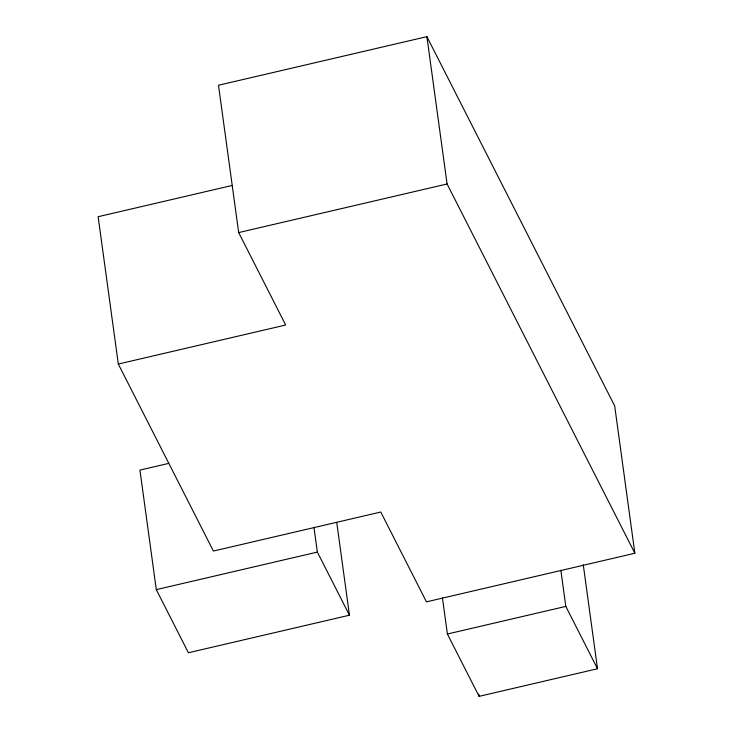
<?xml version="1.0" encoding="UTF-8"?>
<svg xmlns="http://www.w3.org/2000/svg" width="733" height="733" viewBox="0 0 733 733"><rect width="100%" height="100%" fill="white"/><g stroke="black" fill="none" stroke-linecap="round" stroke-linejoin="round"><path stroke-width="1.1" d="M118.315 364.044L213.413 551.051L380.775 512.028L426.45 601.857L634.86 553.259L614.685 405.926L426.899 36.65L218.489 85.248L238.674 232.581L285.678 325.021L118.315 364.044L98.14 216.711L232.242 185.44M238.674 232.581L447.084 183.983L634.86 553.259M168.81 463.366L139.93 470.1L156.303 589.634L188.399 652.755L349.449 615.207L336.777 522.739M156.303 589.634L317.352 552.086L349.449 615.207M447.396 634.018L565.812 606.402L597.505 668.743L479.089 696.35L447.396 634.018L442.439 597.853M583.266 564.767L597.505 668.743M560.855 570.237L565.812 606.402M426.899 36.65L447.084 183.983M478.786 694.087L479.089 696.35M313.953 527.274L317.352 552.086"/></g></svg>
